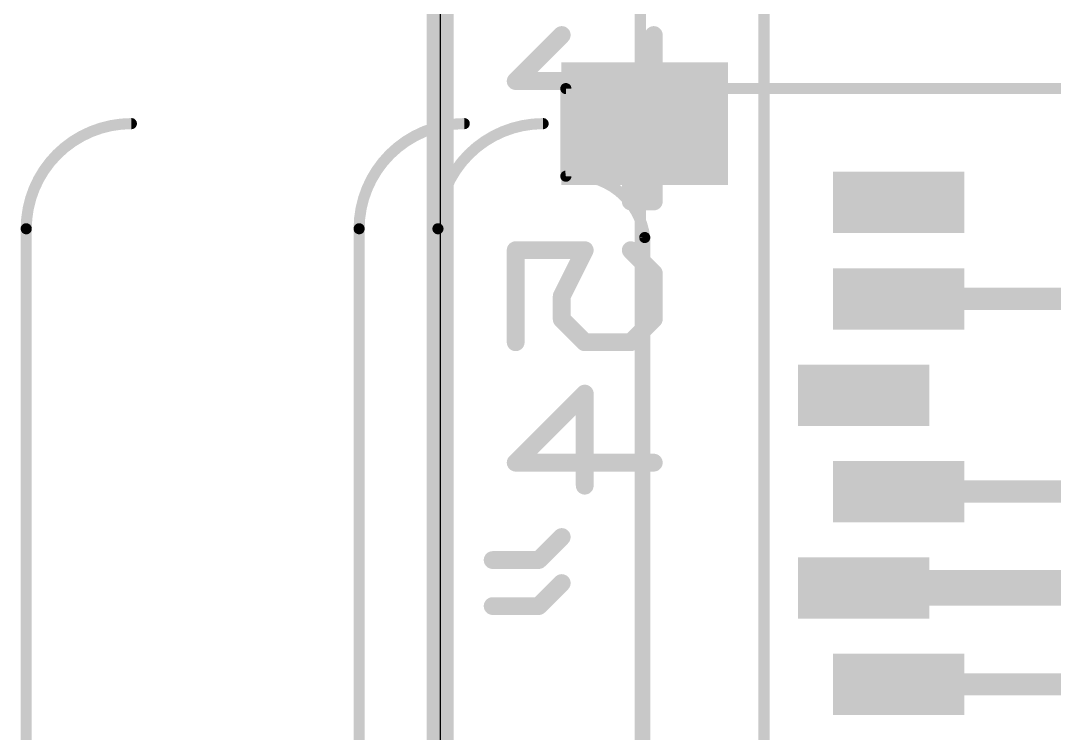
# Model space of a CAD drawing. Extents: x -9.9 to 50.1, y -10.4 to 42.4.
# Drawn here: x -9.87 to 1.93, y 23.37 to 31.51 of the extents above; entities that cross this region are included whole.
import ezdxf

# ---------------------------------------------------------------- set-up
doc = ezdxf.new("R2010")
doc.units = 0
for name, color, linetype in [('1', 12, 'CONTINUOUS'), ('16', 5, 'CONTINUOUS'), ('20', 53, 'CONTINUOUS'), ('21', 40, 'CONTINUOUS'), ('22', 6, 'CONTINUOUS'), ('47', 253, 'CONTINUOUS')]:
    doc.layers.add(name, color=color, linetype=linetype)

# ---------------------------------------------------------------- blocks, each defined once
blk = doc.blocks.new('RECT')
blk.add_solid([(-0.5, -0.5), (0.5, -0.5), (-0.5, 0.5), (0.5, 0.5)])

msp = doc.modelspace()

# ---------------------------------------------------------------- linework, layer by layer
at = {"layer": '1'}
for points, const_width in [([(-5.08, 0), (-5.08, 31.75)], 0.3048), ([(0.155, 28.334), (7.099, 28.334)], 0.254), ([(0.155, 26.134), (16.538, 26.134)], 0.254), ([(-0.245, 25.034), (4.049, 25.034)], 0.4064), ([(0.155, 23.934), (1.27, 23.934)], 0.254), ([(0.155, 23.934), (0.155, 23.934)], 0.254), ([(1.27, 23.934), (3.244, 23.934)], 0.254)]:
    msp.add_lwpolyline(points, dxfattribs=dict(at, const_width=const_width))
for points, const_width in [([(0.155, 28.3975, 1), (0.155, 28.2705)], 0.127), ([(0.155, 26.1975, 1), (0.155, 26.0705)], 0.127), ([(-0.245, 25.1356, 1), (-0.245, 24.9324)], 0.2032), ([(0.155, 23.9975, 1), (0.155, 23.8705)], 0.127), ([(0.155, 23.9975, 1), (0.155, 23.8705)], 0.127), ([(0.155, 23.8705, 1), (0.155, 23.9975)], 0.127), ([(1.27, 23.9975, 1), (1.27, 23.8705)], 0.127), ([(1.27, 23.8705, 1), (1.27, 23.9975)], 0.127)]:
    msp.add_lwpolyline(points, format="xyb", dxfattribs=dict(at, const_width=const_width))
at = {"layer": '16', "const_width": 0.3048}
msp.add_lwpolyline([(-5.08, 0), (-5.08, 31.75)], dxfattribs=at)
at = {"layer": '20'}
msp.add_line((-5.08, 34.29), (-5.08, -2.54), dxfattribs=at)
at = {"layer": '21'}
for points, const_width in [([(-3.6132, 30.734, 1), (-3.6768, 30.734)], 0.0635), ([(-3.645, 30.7658, 1), (-3.645, 30.7023)], 0.0635), ([(-8.605, 30.334, 0.4142), (-9.805, 29.134)], 0.127), ([(-8.605, 30.3023, 1), (-8.605, 30.3658)], 0.0635), ([(-4.805, 30.334, 0.4142), (-6.005, 29.134)], 0.127), ([(-3.905, 30.334, 0.4142), (-5.105, 29.134)], 0.127), ([(-4.805, 30.3023, 1), (-4.805, 30.3658)], 0.0635), ([(-3.905, 30.3023, 1), (-3.905, 30.3658)], 0.0635), ([(-3.6768, 29.734, 1), (-3.6132, 29.734)], 0.0635), ([(-2.745, 29.034, 0.4142), (-3.645, 29.734)], 0.127), ([(-3.6489, 29.7655, 1), (-3.6411, 29.7025)], 0.0635), ([(-9.7732, 29.134, 1), (-9.8368, 29.134)], 0.0635), ([(-9.8368, 29.134, 1), (-9.7732, 29.134)], 0.0635), ([(-5.9733, 29.134, 1), (-6.0367, 29.134)], 0.0635), ([(-6.0367, 29.134, 1), (-5.9733, 29.134)], 0.0635), ([(-5.0733, 29.134, 1), (-5.1368, 29.134)], 0.0635), ([(-5.1368, 29.134, 1), (-5.0733, 29.134)], 0.0635), ([(-2.7132, 29.034, 1), (-2.7768, 29.034)], 0.0635), ([(-2.7765, 29.0301, 1), (-2.7135, 29.0379)], 0.0635)]:
    msp.add_lwpolyline(points, format="xyb", dxfattribs=dict(at, const_width=const_width))
at = {"layer": '21', "const_width": 0.127}
for points in [[(10.755, 30.734), (-3.645, 30.734)], [(-3.645, 30.734), (-3.645, 29.734)], [(-9.805, 29.134), (-9.805, 19.934)], [(-6.005, 29.134), (-6.005, 19.934)], [(-5.105, 29.134), (-5.105, 19.934)], [(-2.745, 29.034), (-2.745, 19.334)]]:
    msp.add_lwpolyline(points, dxfattribs=at)
at = {"layer": '22'}
for points, const_width in [([(-1.383, 31.635), (-1.383, 0.115)], 0.127), ([(-3.6924, 31.3453), (-4.2177, 30.8199)], 0.2032), ([(-2.6416, 31.3453), (-2.6416, 30.2945)], 0.2032), ([(-4.2177, 30.8199), (-2.6416, 30.8199)], 0.2032), ([(-2.6416, 29.7081), (-2.9043, 29.7081)], 0.2032), ([(-2.9043, 29.7081), (-2.9043, 29.4454)], 0.2032), ([(-2.6416, 29.4454), (-2.6416, 29.7081)], 0.2032), ([(-2.9043, 29.4454), (-2.6416, 29.4454)], 0.2032), ([(-4.2177, 27.8388), (-4.2177, 28.8895)], 0.2032), ([(-4.2177, 28.8895), (-3.4297, 28.8895)], 0.2032), ([(-3.4297, 28.8895), (-3.6924, 28.3642)], 0.2032), ([(-2.6416, 28.6268), (-2.9043, 28.8895)], 0.2032), ([(-2.6416, 28.1015), (-2.6416, 28.6268)], 0.2032), ([(-3.6924, 28.3642), (-3.6924, 28.1015)], 0.2032), ([(-3.6924, 28.1015), (-3.4297, 27.8388)], 0.2032), ([(-2.9043, 27.8388), (-2.6416, 28.1015)], 0.2032), ([(-3.4297, 27.8388), (-2.9043, 27.8388)], 0.2032), ([(-4.2177, 26.4643), (-3.4297, 27.2524)], 0.2032), ([(-3.4297, 27.2524), (-3.4297, 26.2016)], 0.2032), ([(-2.6416, 26.4643), (-4.2177, 26.4643)], 0.2032), ([(-3.9551, 25.3525), (-3.6924, 25.6152)], 0.2032), ([(-4.4804, 25.3525), (-3.9551, 25.3525)], 0.2032), ([(-3.9551, 24.8272), (-3.6924, 25.0898)], 0.2032), ([(-4.4804, 24.8272), (-3.9551, 24.8272)], 0.2032)]:
    msp.add_lwpolyline(points, dxfattribs=dict(at, const_width=const_width))
at = {"layer": '22', "const_width": 0.1016}
for points in [[(-3.6564, 31.3094, 1), (-3.7283, 31.3812)], [(-2.5908, 31.3453, 1), (-2.6924, 31.3453)], [(-4.2177, 30.8707, 1), (-4.2177, 30.7691)], [(-2.6416, 30.7691, 1), (-2.6416, 30.8707)], [(-4.2537, 30.8558, 1), (-4.1818, 30.784)], [(-2.6924, 30.2945, 1), (-2.5908, 30.2945)], [(-2.9043, 29.7589, 1), (-2.9043, 29.6573)], [(-2.8535, 29.7081, 1), (-2.9551, 29.7081)], [(-2.5908, 29.7081, 1), (-2.6924, 29.7081)], [(-2.6416, 29.6573, 1), (-2.6416, 29.7589)], [(-2.9043, 29.4962, 1), (-2.9043, 29.3946)], [(-2.6416, 29.3946, 1), (-2.6416, 29.4962)], [(-2.9551, 29.4454, 1), (-2.8535, 29.4454)], [(-2.6924, 29.4454, 1), (-2.5908, 29.4454)], [(-4.1669, 28.8895, 1), (-4.2685, 28.8895)], [(-4.2177, 28.9403, 1), (-4.2177, 28.8387)], [(-3.3842, 28.8668, 1), (-3.4751, 28.9123)], [(-3.4297, 28.8387, 1), (-3.4297, 28.9403)], [(-2.8684, 28.9255, 1), (-2.9402, 28.8536)], [(-2.5908, 28.6268, 1), (-2.6924, 28.6268)], [(-2.6775, 28.5909, 1), (-2.6057, 28.6628)], [(-3.6416, 28.3642, 1), (-3.7432, 28.3642)], [(-3.7378, 28.3869, 1), (-3.6469, 28.3414)], [(-3.6564, 28.1374, 1), (-3.7283, 28.0655)], [(-2.6057, 28.0655, 1), (-2.6775, 28.1374)], [(-3.7432, 28.1015, 1), (-3.6416, 28.1015)], [(-2.6924, 28.1015, 1), (-2.5908, 28.1015)], [(-4.2685, 27.8388, 1), (-4.1669, 27.8388)], [(-3.4297, 27.8896, 1), (-3.4297, 27.788)], [(-3.4656, 27.8029, 1), (-3.3938, 27.8747)], [(-2.9402, 27.8747, 1), (-2.8684, 27.8029)], [(-2.9043, 27.788, 1), (-2.9043, 27.8896)], [(-3.3789, 27.2524, 1), (-3.4805, 27.2524)], [(-3.3938, 27.2165, 1), (-3.4656, 27.2883)], [(-4.2537, 26.5002, 1), (-4.1818, 26.4284)], [(-4.2177, 26.5151, 1), (-4.2177, 26.4135)], [(-2.6416, 26.4135, 1), (-2.6416, 26.5151)], [(-3.4805, 26.2016, 1), (-3.3789, 26.2016)], [(-3.6564, 25.5793, 1), (-3.7283, 25.6511)], [(-4.4804, 25.4033, 1), (-4.4804, 25.3017)], [(-3.991, 25.3885, 1), (-3.9191, 25.3166)], [(-3.9551, 25.3017, 1), (-3.9551, 25.4033)], [(-3.6564, 25.0539, 1), (-3.7283, 25.1258)], [(-4.4804, 24.878, 1), (-4.4804, 24.7764)], [(-3.991, 24.8631, 1), (-3.9191, 24.7912)], [(-3.9551, 24.7764, 1), (-3.9551, 24.878)]]:
    msp.add_lwpolyline(points, format="xyb", dxfattribs=at)
at = {"layer": '47', "const_width": 0.13}
msp.add_lwpolyline([(-2.794, -2.475), (-2.794, 34.225)], dxfattribs=at)

# ---------------------------------------------------------------- block references
at = {"layer": '1', "rotation": 270}
for p, xscale, yscale in [((-2.745, 30.334), 1.4, 1.9), ((0.155, 29.434), 0.7, 1.5), ((0.155, 28.334), 0.7, 1.5), ((-0.245, 27.234), 0.7, 1.5), ((0.155, 26.134), 0.7, 1.5), ((-0.245, 25.034), 0.7, 1.5), ((0.155, 23.934), 0.7, 1.5)]:
    msp.add_blockref('RECT', p, dxfattribs=dict(at, xscale=xscale, yscale=yscale))

doc.saveas('drawing.dxf')
